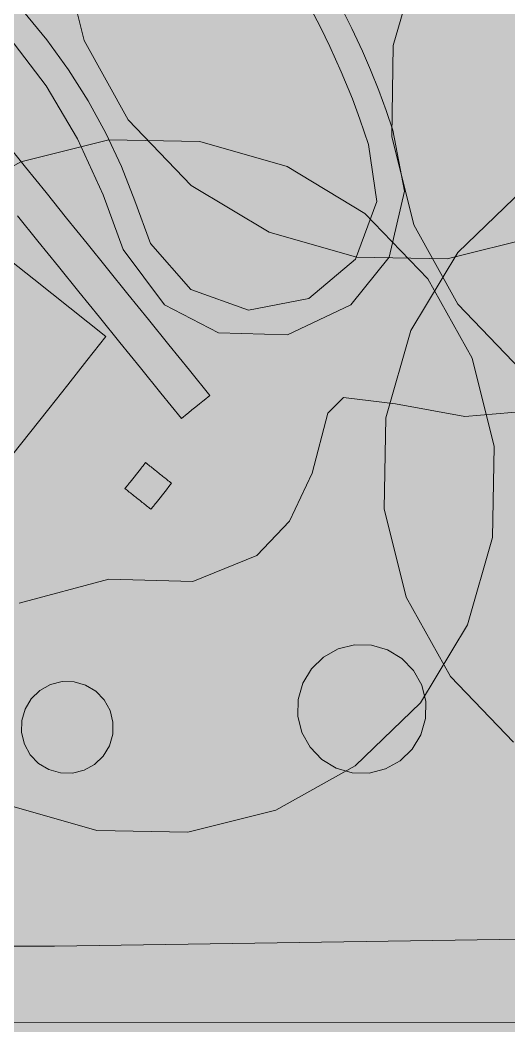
# Model space of a CAD drawing. Header units: millimetres. Extents: x -146962 to 322503, y -183624 to 284367.
# Drawn here: x 90338 to 92993, y 29381 to 34838 of the extents above; entities that cross this region are included whole.
import ezdxf

# ---------------------------------------------------------------- set-up
doc = ezdxf.new("R2010")
doc.units = ezdxf.units.MM
doc.layers.add('06_部屋の色', color=8, linetype='Continuous', lineweight=0)
doc.layers.add('30_敷地・外構', color=8, linetype='Continuous', lineweight=9)

msp = doc.modelspace()

# ---------------------------------------------------------------- hatches: boundary and pattern name
at = {"layer": '06_部屋の色', "true_color": 0xdde9cf}
msp.add_hatch(color=8, dxfattribs=at).paths.add_polyline_path([(83510.2, 29400.8), (83510.3, 31670.6), (83754.2, 32064.6), (83999.1, 32458.1), (84244.9, 32850.9), (84491.7, 33243.1), (84739.4, 33634.8), (84988.1, 34025.8), (85237.8, 34416.3), (85488.3, 34806.1), (85739.9, 35195.3), (85992.4, 35583.9), (86245.8, 35971.8), (86500.2, 36359.2), (86755.5, 36745.9), (87011.8, 37132), (87269, 37517.5), (87527.2, 37902.4), (87786.3, 38286.6), (88046.3, 38670.2), (88307.2, 39053.2), (88569.1, 39435.5), (88832, 39817.2), (89095.7, 40198.2), (89360.4, 40578.6), (89626, 40958.3), (89892.5, 41337.4), (90160, 41715.9), (90428.4, 42093.7), (90697.7, 42470.8), (90967.9, 42847.3), (91239, 43223.1), (91511.1, 43598.3), (91784.1, 43972.8), (92058, 44346.6), (92332.7, 44719.7), (92608.4, 45092.2), (92885.1, 45464), (93162.6, 45835.2), (93441, 46205.6), (93720.3, 46575.4), (94000.5, 46944.5), (94281.7, 47312.9), (94563.7, 47680.6), (94846.6, 48047.7), (95130.4, 48414), (95415.1, 48779.7), (95700.7, 49144.6), (95987.2, 49508.9), (96274.5, 49872.4), (96562.8, 50235.3), (96851.9, 50597.4), (97142, 50958.9), (97432.9, 51319.6), (97724.6, 51679.7), (98017.3, 52039), (98310.8, 52397.6), (98605.2, 52755.5), (98900.5, 53112.6), (99196.7, 53469.1), (99493.7, 53824.8), (99791.6, 54179.8), (100090.3, 54534), (100389.9, 54887.6), (100690.4, 55240.4), (100991.8, 55592.4), (101293.9, 55943.8), (101597, 56294.4), (101900.9, 56644.2), (102205.6, 56993.3), (102511.3, 57341.7), (102817.7, 57689.3), (103125, 58036.2), (103433.2, 58382.3), (103742.1, 58727.7), (104052, 59072.3), (104362.6, 59416.2), (104674.1, 59759.3), (104986.5, 60101.6), (105299.7, 60443.2), (105613.7, 60784), (105928.5, 61124.1), (106244.2, 61463.4), (106560.7, 61801.9), (106878, 62139.6), (107196.1, 62476.6), (107515.1, 62812.7), (107834.9, 63148.1), (108155.5, 63482.8), (108476.9, 63816.6), (108799.1, 64149.7), (109122.2, 64481.9), (109446, 64813.4), (109770.7, 65144.1), (110096.1, 65474), (110422.4, 65803.1), (110749.4, 66131.4), (111077.3, 66458.9), (111406, 66785.6), (111735.4, 67111.5), (112065.7, 67436.6), (112396.7, 67760.9), (112728.6, 68084.4), (113061.2, 68407.1), (113394.6, 68728.9), (113728.8, 69050), (114063.8, 69370.2), (114399.5, 69689.6), (114736, 70008.2), (115073.4, 70326), (115411.4, 70642.9), (115750.3, 70959.1), (116089.9, 71274.4), (116430.3, 71588.8), (116771.5, 71902.5), (117113.4, 72215.3), (117456.1, 72527.2), (117799.5, 72838.4), (118596.9, 72838.3), (118594.5, 29398.9)])
at = {"layer": '06_部屋の色', "true_color": 0xd0e1c2}
msp.add_hatch(color=8, dxfattribs=at).paths.add_polyline_path([(96795.3, 44800.1), (96995.1, 40900.1), (97594.9, 36900.1), (98994.7, 33400), (100394.5, 30199.9), (100394.5, 29399.9), (83510.2, 29400.8), (83510.3, 31670.6), (83714.7, 32000.8), (84134.5, 32674.5), (84134.5, 32674.5), (84558.1, 33348.1), (84558.1, 33348.1), (84985.6, 34021.8), (84985.6, 34021.8), (85417.2, 34695.5), (85852.8, 35369.1), (85852.8, 35369.1), (86292.4, 36042.8), (86292.4, 36042.8), (86736.1, 36716.4), (86736.1, 36716.4), (87184, 37390.1), (87184, 37390.1), (87636, 38063.8), (88092.1, 38737.4), (88552.4, 39411.1), (89017.2, 40084.7), (89486.2, 40758.4), (89486.2, 40758.4), (89959.4, 41432.1), (89959.4, 41432.1), (90437, 42105.7), (90919.2, 42779.4), (90919.2, 42779.4), (91405.8, 43453), (91896.8, 44126.7), (91896.8, 44126.7), (92392.4, 44800.3), (92392.4, 44800.3), (94845.5, 47200.2)])
at = {"layer": '30_敷地・外構', "true_color": 0xcfe0b8}
for points in [[(91752.1, 37178.8), (92230.9, 37298.2), (92724.2, 37289.6), (93198.4, 37153.6), (93621.4, 36899.5), (93964.1, 36544.6), (94203.3, 36113), (94322.7, 35634.3), (94314.1, 35141), (94178.1, 34666.7), (93923.9, 34243.8), (93569, 33901.1), (93137.5, 33661.9), (92658.8, 33542.5), (92165.5, 33551.1), (91691.2, 33687.1), (91268.3, 33941.2), (90925.5, 34296.1), (90686.3, 34727.7), (90567, 35206.4), (90575.6, 35699.7), (90711.6, 36174), (90965.7, 36596.9), (91320.6, 36939.6)], [(93542.1, 36178.7), (94020.8, 36298.1), (94514.1, 36289.5), (94988.4, 36153.5), (95411.3, 35899.4), (95754, 35544.5), (95993.2, 35112.9), (96112.6, 34634.2), (96104, 34140.9), (95968, 33666.6), (95713.9, 33243.7), (95359, 32901), (94927.4, 32661.8), (94448.7, 32542.4), (93955.4, 32551), (93481.1, 32687), (93058.2, 32941.1), (92715.5, 33296), (92476.3, 33727.6), (92356.9, 34206.3), (92365.5, 34699.6), (92501.5, 35173.9), (92755.6, 35596.8), (93110.5, 35939.5)], [(93502, 34158.7), (93980.7, 34278.1), (94474, 34269.5), (94948.3, 34133.5), (95371.2, 33879.4), (95713.9, 33524.5), (95953.1, 33092.9), (96072.5, 32614.2), (96063.9, 32120.9), (95927.9, 31646.6), (95673.8, 31223.7), (95318.9, 30881), (94887.3, 30641.8), (94408.6, 30522.4), (93915.3, 30531), (93441, 30667), (93018.1, 30921.1), (92675.4, 31276), (92436.2, 31707.6), (92316.8, 32186.3), (92325.4, 32679.6), (92461.4, 33153.9), (92715.5, 33576.8), (93070.4, 33919.5)], [(90342, 34068.9), (90820.7, 34188.3), (91314, 34179.7), (91788.3, 34043.7), (92211.2, 33789.6), (92553.9, 33434.6), (92793.1, 33003.1), (92912.5, 32524.4), (92903.9, 32031.1), (92767.9, 31556.8), (92513.8, 31133.9), (92158.9, 30791.1), (91727.3, 30551.9), (91248.6, 30432.6), (90755.3, 30441.2), (90281, 30577.2), (89858.1, 30831.3), (89515.3, 31186.2), (89276.1, 31617.7), (89156.8, 32096.5), (89165.4, 32589.8), (89301.4, 33064.1), (89555.5, 33487), (89910.4, 33829.7)], [(90922.2, 32313.6), (90926.9, 32319.5), (90931.5, 32325.4), (90936.2, 32331.2), (90992.2, 32401.7), (90996.9, 32407.5), (91001.6, 32413.4), (91006.2, 32419.3), (91020.2, 32436.9), (91026.1, 32432.2), (91032, 32427.5), (91037.8, 32422.9), (91043.7, 32418.2), (91049.6, 32413.5), (91055.4, 32408.9), (91061.3, 32404.2), (91067.2, 32399.5), (91073.1, 32394.9), (91078.9, 32390.2), (91084.8, 32385.5), (91090.7, 32380.9), (91096.5, 32376.2), (91102.4, 32371.5), (91108.3, 32366.8), (91114.1, 32362.2), (91120, 32357.5), (91125.9, 32352.8), (91131.8, 32348.2), (91137.6, 32343.5), (91143.5, 32338.8), (91149.4, 32334.2), (91155.2, 32329.5), (91161.1, 32324.8), (91147.1, 32307.2), (91142.4, 32301.4), (91137.8, 32295.5), (91133.1, 32289.6), (91077.1, 32219.2), (91072.4, 32213.3), (91067.7, 32207.4), (91063.1, 32201.6), (91049, 32184), (91043.2, 32188.6), (91037.3, 32193.3), (91031.4, 32198), (91025.6, 32202.6), (91019.7, 32207.3), (91013.8, 32212), (91008, 32216.6), (91002.1, 32221.3), (90996.2, 32226), (90990.4, 32230.6), (90984.5, 32235.3), (90978.6, 32240), (90972.7, 32244.7), (90966.9, 32249.3), (90961, 32254), (90955.1, 32258.7), (90949.3, 32263.3), (90943.4, 32268), (90937.5, 32272.7), (90931.7, 32277.3), (90925.8, 32282), (90919.9, 32286.7), (90914, 32291.3), (90908.2, 32296)]]:
    msp.add_hatch(color=8, dxfattribs=at).paths.add_polyline_path(points)
at = {"layer": '30_敷地・外構', "true_color": 0xcfe3ef}
msp.add_hatch(color=8, dxfattribs=at).paths.add_polyline_path([(86356.1, 35390.7), (86661.5, 35317.3), (86722.7, 35140.7), (86177.3, 34630.7), (85806, 34152.8), (85563, 33677.4), (85428.4, 33153.2), (85428, 32611.6), (85517.5, 32083.6), (85694.6, 31580.7), (85900, 31276.1), (86217.9, 30938.2), (86602, 30610.7), (86927.9, 30440.6), (87540.8, 30292.3), (88182, 30228.1), (88713.3, 30306), (89057.9, 30437.2), (89447, 30676.8), (89887.1, 31044.7), (90333.4, 31675), (90819.6, 31805.4), (91276.7, 31792.1), (91623.8, 31933.7), (91802.1, 32119.1), (91924.6, 32380.4), (92009.7, 32705.4), (92094.7, 32790.4), (92376.7, 32756.2), (92754.7, 32687), (93094.7, 32715.3), (93224.7, 32667.8), (93300.9, 32464), (93364.6, 32060.3), (93548.8, 31812.4), (93787.1, 31631.1), (94069.6, 31519), (94381.3, 31511.9), (94525, 31445.2), (94587.1, 31037.7), (94594.1, 30039), (94514.5, 29873.6), (90525.8, 29812.9), (83928.7, 29812.5), (83794.1, 29911.7), (83754.6, 31000.8), (84206.7, 32754.5), (85744, 35113.2)])
at = {"layer": '30_敷地・外構', "true_color": 0x8a6a4a}
for points in [[(82227.3, 29483.6), (82227.3, 29491.1), (82227.3, 29498.6), (82227.3, 29506.1), (82227.3, 29513.6), (82227.3, 29521.1), (82227.3, 29528.6), (82227.3, 29536.1), (82227.3, 29543.6), (85245.4, 29543.4), (88263.5, 29543.2), (91281.6, 29543), (94299.7, 29542.8), (97317.8, 29542.6), (100335.9, 29542.5), (103354, 29542.3), (106372.1, 29542.1), (109390.2, 29541.9), (112408.3, 29541.7), (115426.4, 29541.5), (118444.5, 29541.3), (118444.5, 29533.8), (118444.5, 29526.3), (118444.5, 29518.8), (118444.5, 29511.3), (118444.5, 29503.8), (118444.5, 29496.3), (118444.5, 29488.8), (118444.5, 29481.3), (118444.5, 29473.8), (118444.5, 29466.3), (118444.5, 29451.3), (115426.4, 29451.5), (109390.2, 29451.9), (106372.1, 29452.1), (103354, 29452.3), (100335.9, 29452.5), (97317.8, 29452.6), (94299.7, 29452.8), (91281.6, 29453), (88263.5, 29453.2), (85245.4, 29453.4), (82227.3, 29453.6), (82227.3, 29461.1), (82227.3, 29468.6), (82227.3, 29476.1)], [(89454.7, 29498.1), (89454.7, 29505.6), (89454.7, 29520.6), (89454.7, 29528.1), (89454.7, 29543.1), (89741.7, 29543.1), (89885.2, 29543.1), (90028.7, 29543.1), (90172.2, 29543.1), (90315.7, 29543.1), (90459.1, 29543.1), (90602.6, 29543.1), (90746.1, 29543), (90889.6, 29543), (91033.1, 29543), (91176.6, 29543), (91176.6, 29535.5), (91176.6, 29528), (91176.6, 29520.5), (91176.6, 29513), (91176.6, 29505.5), (91176.6, 29498), (91176.6, 29490.5), (91176.6, 29483), (91176.6, 29475.5), (91176.6, 29460.5), (91176.6, 29453), (91033.1, 29453), (90889.6, 29453), (90746.1, 29453), (90602.6, 29453.1), (90459.1, 29453.1), (90315.6, 29453.1), (90172.2, 29453.1), (90028.7, 29453.1), (89885.2, 29453.1), (89741.7, 29453.1), (89598.2, 29453.1), (89454.7, 29453.1), (89454.7, 29460.6), (89454.7, 29468.1), (89454.7, 29483.1), (89454.7, 29490.6)], [(90433.3, 29535.6), (90435.8, 29535.6), (90438.3, 29535.6), (90440.8, 29535.6), (90443.3, 29535.6), (90445.8, 29535.6), (90448.3, 29535.6), (90450.8, 29535.6), (90453.3, 29535.6), (90455.8, 29535.6), (90455.8, 29529.3), (90455.8, 29523.1), (90455.8, 29510.6), (90455.8, 29504.3), (90455.8, 29498.1), (90455.8, 29485.6), (90455.8, 29479.3), (90455.8, 29473.1), (90455.8, 29466.8), (90455.8, 29460.6), (90453.3, 29460.6), (90450.8, 29460.6), (90445.8, 29460.6), (90443.3, 29460.6), (90440.8, 29460.6), (90438.3, 29460.6), (90435.8, 29460.6), (90433.3, 29460.6), (90430.8, 29460.6), (90428.3, 29460.6), (90425.8, 29460.6), (90425.8, 29466.8), (90425.8, 29473.1), (90425.8, 29479.3), (90425.8, 29491.8), (90425.8, 29504.3), (90425.8, 29510.6), (90425.8, 29516.8), (90425.8, 29523.1), (90425.8, 29529.3), (90425.8, 29535.6), (90428.3, 29535.6), (90430.8, 29535.6)], [(90558.4, 29535.6), (90560.9, 29535.6), (90563.4, 29535.6), (90565.9, 29535.6), (90570.9, 29535.6), (90573.4, 29535.6), (90575.9, 29535.6), (90578.4, 29535.6), (90580.9, 29535.6), (90580.9, 29523.1), (90580.9, 29516.8), (90580.9, 29510.6), (90580.9, 29504.3), (90580.9, 29491.8), (90580.9, 29485.6), (90580.9, 29479.3), (90580.9, 29473.1), (90580.9, 29466.8), (90580.9, 29460.6), (90578.4, 29460.6), (90575.9, 29460.6), (90573.4, 29460.6), (90570.9, 29460.6), (90568.4, 29460.6), (90563.4, 29460.6), (90560.9, 29460.6), (90558.4, 29460.6), (90555.9, 29460.6), (90553.4, 29460.6), (90550.9, 29460.6), (90550.9, 29466.8), (90550.9, 29485.6), (90550.9, 29491.8), (90550.9, 29504.3), (90550.9, 29510.6), (90550.9, 29523.1), (90550.9, 29529.3), (90550.9, 29535.6), (90553.4, 29535.6), (90555.9, 29535.6)], [(90683.6, 29535.6), (90686.1, 29535.6), (90688.6, 29535.6), (90693.6, 29535.6), (90696.1, 29535.6), (90698.6, 29535.6), (90706.1, 29535.6), (90706, 29516.8), (90706, 29510.6), (90706, 29504.3), (90706, 29498.1), (90706, 29491.8), (90706, 29485.6), (90706, 29479.3), (90706, 29460.6), (90703.5, 29460.6), (90701, 29460.6), (90698.5, 29460.6), (90696, 29460.6), (90693.5, 29460.6), (90691, 29460.6), (90688.5, 29460.6), (90686, 29460.6), (90678.5, 29460.6), (90676, 29460.6), (90676, 29466.8), (90676, 29479.3), (90676, 29485.6), (90676, 29491.8), (90676, 29504.3), (90676, 29510.6), (90676, 29516.8), (90676, 29523.1), (90676, 29529.3), (90676, 29535.6)], [(90803.7, 29535.5), (90806.2, 29535.5), (90808.7, 29535.5), (90811.2, 29535.5), (90813.7, 29535.5), (90816.2, 29535.5), (90818.7, 29535.5), (90821.2, 29535.5), (90823.7, 29535.5), (90826.2, 29535.5), (90828.7, 29535.5), (90831.2, 29535.5), (90831.2, 29466.8), (90831.2, 29460.5), (90828.7, 29460.5), (90826.2, 29460.5), (90821.2, 29460.5), (90818.7, 29460.5), (90816.2, 29460.5), (90811.2, 29460.5), (90808.7, 29460.5), (90806.2, 29460.5), (90803.7, 29460.5), (90801.2, 29460.5), (90801.2, 29466.8), (90801.2, 29473), (90801.2, 29479.3), (90801.2, 29485.5), (90801.2, 29504.3), (90801.2, 29510.5), (90801.2, 29523), (90801.2, 29535.5)], [(90933.8, 29535.5), (90936.3, 29535.5), (90938.8, 29535.5), (90941.3, 29535.5), (90943.8, 29535.5), (90946.3, 29535.5), (90948.8, 29535.5), (90951.3, 29535.5), (90956.3, 29535.5), (90956.3, 29523), (90956.3, 29516.8), (90956.3, 29510.5), (90956.3, 29504.3), (90956.3, 29479.3), (90956.3, 29473), (90956.3, 29460.5), (90953.8, 29460.5), (90951.3, 29460.5), (90948.8, 29460.5), (90946.3, 29460.5), (90943.8, 29460.5), (90941.3, 29460.5), (90936.3, 29460.5), (90933.8, 29460.5), (90931.3, 29460.5), (90928.8, 29460.5), (90926.3, 29460.5), (90926.3, 29466.8), (90926.3, 29473), (90926.3, 29491.8), (90926.3, 29498), (90926.3, 29504.3), (90926.3, 29510.5), (90926.3, 29523), (90926.3, 29529.3), (90926.3, 29535.5), (90931.3, 29535.5)], [(91056.5, 29535.5), (91059, 29535.5), (91061.5, 29535.5), (91064, 29535.5), (91066.5, 29535.5), (91069, 29535.5), (91071.5, 29535.5), (91074, 29535.5), (91076.5, 29535.5), (91081.4, 29535.5), (91081.4, 29523), (91081.4, 29516.8), (91081.4, 29510.5), (91081.4, 29504.3), (91081.4, 29498), (91081.4, 29491.8), (91081.4, 29485.5), (91081.4, 29479.3), (91081.4, 29473), (91081.4, 29460.5), (91078.9, 29460.5), (91076.4, 29460.5), (91071.4, 29460.5), (91068.9, 29460.5), (91066.4, 29460.5), (91063.9, 29460.5), (91061.4, 29460.5), (91053.9, 29460.5), (91051.4, 29460.5), (91051.4, 29473), (91051.4, 29479.3), (91051.4, 29485.5), (91051.4, 29491.8), (91051.4, 29504.3), (91051.4, 29510.5), (91051.4, 29516.8), (91051.4, 29523), (91051.4, 29529.3), (91051.4, 29535.5), (91054, 29535.5)], [(91176.6, 29535.5), (91176.6, 29543), (91184.1, 29543), (91191.6, 29543), (91206.6, 29543), (91214.1, 29543), (91229.1, 29543), (91236.6, 29543), (91244.1, 29543), (91251.6, 29543), (91259.1, 29543), (91266.6, 29543), (91266.6, 29535.5), (91266.6, 29520.5), (91266.6, 29505.5), (91266.6, 29498), (91266.6, 29490.5), (91266.6, 29475.5), (91266.6, 29468), (91266.6, 29460.5), (91266.6, 29453), (91259.1, 29453), (91251.6, 29453), (91244.1, 29453), (91236.6, 29453), (91229.1, 29453), (91221.6, 29453), (91214.1, 29453), (91206.6, 29453), (91199.1, 29453), (91184.1, 29453), (91176.6, 29453), (91176.6, 29460.5), (91176.6, 29468), (91176.6, 29475.5), (91176.6, 29483), (91176.6, 29498), (91176.6, 29505.5), (91176.6, 29513), (91176.6, 29528)], [(91186.6, 29527.2), (91186.6, 29533), (91204.1, 29533), (91209.9, 29533), (91215.8, 29533), (91221.6, 29533), (91227.4, 29533), (91239.1, 29533), (91244.9, 29533), (91256.6, 29533), (91256.6, 29527.2), (91256.6, 29515.5), (91256.6, 29509.7), (91256.6, 29503.8), (91256.6, 29492.2), (91256.6, 29480.5), (91256.6, 29474.7), (91256.6, 29468.8), (91256.6, 29463), (91250.7, 29463), (91244.9, 29463), (91239.1, 29463), (91233.2, 29463), (91227.4, 29463), (91221.6, 29463), (91215.7, 29463), (91209.9, 29463), (91204.1, 29463), (91198.2, 29463), (91192.4, 29463), (91186.6, 29463), (91186.6, 29468.9), (91186.6, 29480.5), (91186.6, 29486.4), (91186.6, 29492.2), (91186.6, 29503.9), (91186.6, 29509.7), (91186.6, 29515.5)], [(91266.6, 29483), (91266.6, 29490.5), (91266.6, 29513), (91266.6, 29528), (91266.6, 29535.5), (91266.6, 29543), (91410.1, 29543), (91553.6, 29543), (91697, 29543), (91840.5, 29543), (91984, 29543), (92127.5, 29543), (92271, 29543), (92414.5, 29542.9), (92558, 29542.9), (92701.5, 29542.9), (92845, 29542.9), (92988.4, 29542.9), (92988.4, 29535.4), (92988.4, 29527.9), (92988.4, 29520.4), (92988.4, 29512.9), (92988.4, 29505.4), (92988.4, 29497.9), (92988.4, 29490.4), (92988.4, 29482.9), (92988.4, 29475.4), (92988.4, 29467.9), (92988.4, 29452.9), (92845, 29452.9), (92701.5, 29452.9), (92558, 29452.9), (92414.5, 29452.9), (92271, 29453), (92127.5, 29453), (91984, 29453), (91840.5, 29453), (91697, 29453), (91553.6, 29453), (91410.1, 29453), (91266.6, 29453), (91266.6, 29460.5), (91266.6, 29475.5)], [(91366.7, 29535.5), (91369.2, 29535.5), (91371.7, 29535.5), (91374.2, 29535.5), (91379.2, 29535.5), (91381.7, 29535.5), (91384.2, 29535.5), (91386.7, 29535.5), (91391.7, 29535.5), (91391.7, 29529.3), (91391.7, 29523), (91391.7, 29516.8), (91391.7, 29510.5), (91391.7, 29498), (91391.7, 29485.5), (91391.7, 29479.3), (91391.7, 29473), (91391.7, 29460.5), (91389.2, 29460.5), (91386.7, 29460.5), (91381.7, 29460.5), (91379.2, 29460.5), (91376.7, 29460.5), (91374.2, 29460.5), (91371.7, 29460.5), (91369.2, 29460.5), (91366.7, 29460.5), (91364.2, 29460.5), (91361.7, 29460.5), (91361.7, 29473), (91361.7, 29479.3), (91361.7, 29485.5), (91361.7, 29491.8), (91361.7, 29498), (91361.7, 29516.8), (91361.7, 29523), (91361.7, 29535.5)], [(91494.3, 29535.5), (91496.8, 29535.5), (91499.3, 29535.5), (91501.8, 29535.5), (91504.3, 29535.5), (91509.3, 29535.5), (91511.8, 29535.5), (91516.8, 29535.5), (91516.8, 29516.8), (91516.8, 29510.5), (91516.8, 29504.3), (91516.8, 29498), (91516.8, 29491.8), (91516.8, 29485.5), (91516.8, 29479.3), (91516.8, 29460.5), (91514.3, 29460.5), (91511.8, 29460.5), (91509.3, 29460.5), (91506.8, 29460.5), (91504.3, 29460.5), (91501.8, 29460.5), (91499.3, 29460.5), (91496.8, 29460.5), (91494.3, 29460.5), (91486.8, 29460.5), (91486.8, 29473), (91486.8, 29479.3), (91486.8, 29485.5), (91486.8, 29491.8), (91486.8, 29504.3), (91486.8, 29510.5), (91486.8, 29516.8), (91486.8, 29523), (91486.8, 29529.3), (91486.8, 29535.5), (91491.8, 29535.5)], [(91622, 29535.5), (91624.5, 29535.5), (91627, 29535.5), (91629.5, 29535.5), (91632, 29535.5), (91634.5, 29535.5), (91637, 29535.5), (91639.5, 29535.5), (91642, 29535.5), (91642, 29529.2), (91642, 29523), (91642, 29516.7), (91642, 29510.5), (91642, 29504.2), (91642, 29498), (91642, 29485.5), (91642, 29479.2), (91642, 29473), (91642, 29466.7), (91642, 29460.5), (91639.5, 29460.5), (91637, 29460.5), (91634.5, 29460.5), (91632, 29460.5), (91629.5, 29460.5), (91627, 29460.5), (91624.5, 29460.5), (91622, 29460.5), (91614.5, 29460.5), (91612, 29460.5), (91612, 29466.7), (91612, 29473), (91612, 29479.2), (91612, 29485.5), (91612, 29491.7), (91612, 29498), (91612, 29510.5), (91612, 29516.7), (91612, 29523), (91612, 29529.2), (91612, 29535.5), (91614.5, 29535.5), (91617, 29535.5)], [(91744.6, 29535.5), (91747.1, 29535.5), (91749.6, 29535.5), (91754.6, 29535.5), (91757.1, 29535.5), (91759.6, 29535.5), (91762.1, 29535.5), (91764.6, 29535.5), (91767.1, 29535.5), (91767.1, 29523), (91767.1, 29516.7), (91767.1, 29510.5), (91767.1, 29485.5), (91767.1, 29479.2), (91767.1, 29473), (91767.1, 29460.5), (91764.6, 29460.5), (91762.1, 29460.5), (91759.6, 29460.5), (91754.6, 29460.5), (91749.6, 29460.5), (91747.1, 29460.5), (91744.6, 29460.5), (91742.1, 29460.5), (91739.6, 29460.5), (91737.1, 29460.5), (91737.1, 29466.7), (91737.1, 29473), (91737.1, 29479.2), (91737.1, 29485.5), (91737.1, 29491.7), (91737.1, 29498), (91737.1, 29504.2), (91737.1, 29510.5), (91737.1, 29523), (91737.1, 29535.5), (91739.6, 29535.5), (91742.1, 29535.5)], [(91869.7, 29535.5), (91872.2, 29535.5), (91874.7, 29535.5), (91877.2, 29535.5), (91879.7, 29535.5), (91882.2, 29535.5), (91884.7, 29535.5), (91887.2, 29535.5), (91889.7, 29535.5), (91892.2, 29535.5), (91892.2, 29523), (91892.2, 29516.7), (91892.2, 29510.5), (91892.2, 29504.2), (91892.2, 29498), (91892.2, 29460.5), (91887.2, 29460.5), (91884.7, 29460.5), (91882.2, 29460.5), (91879.7, 29460.5), (91877.2, 29460.5), (91874.7, 29460.5), (91872.2, 29460.5), (91869.7, 29460.5), (91862.2, 29460.5), (91862.2, 29479.2), (91862.2, 29485.5), (91862.2, 29498), (91862.2, 29504.2), (91862.2, 29510.5), (91862.2, 29516.7), (91862.2, 29535.5), (91864.7, 29535.5), (91867.2, 29535.5)], [(91994.9, 29535.5), (91997.4, 29535.5), (92004.9, 29535.5), (92007.4, 29535.5), (92009.9, 29535.5), (92012.4, 29535.5), (92014.9, 29535.5), (92017.4, 29535.5), (92017.4, 29529.2), (92017.4, 29516.7), (92017.4, 29510.5), (92017.4, 29504.2), (92017.4, 29498), (92017.4, 29491.7), (92017.4, 29479.2), (92017.4, 29466.7), (92017.4, 29460.5), (92014.9, 29460.5), (92012.4, 29460.5), (92009.9, 29460.5), (92007.4, 29460.5), (92004.9, 29460.5), (92002.4, 29460.5), (91999.9, 29460.5), (91997.4, 29460.5), (91994.9, 29460.5), (91992.4, 29460.5), (91989.9, 29460.5), (91987.4, 29460.5), (91987.4, 29466.7), (91987.4, 29473), (91987.4, 29479.2), (91987.4, 29485.5), (91987.4, 29491.7), (91987.4, 29504.2), (91987.4, 29510.5), (91987.4, 29516.7), (91987.4, 29523), (91987.4, 29529.2), (91987.4, 29535.5), (91989.9, 29535.5)], [(92120, 29535.5), (92122.5, 29535.5), (92125, 29535.5), (92130, 29535.5), (92132.5, 29535.5), (92135, 29535.5), (92137.5, 29535.5), (92142.5, 29535.5), (92142.5, 29516.7), (92142.5, 29510.5), (92142.5, 29504.2), (92142.5, 29498), (92142.5, 29491.7), (92142.5, 29485.5), (92142.5, 29460.5), (92137.5, 29460.5), (92135, 29460.5), (92132.5, 29460.5), (92130, 29460.5), (92127.5, 29460.5), (92125, 29460.5), (92122.5, 29460.5), (92120, 29460.5), (92117.5, 29460.5), (92115, 29460.5), (92112.5, 29460.5), (92112.5, 29466.7), (92112.5, 29473), (92112.5, 29479.2), (92112.5, 29485.5), (92112.5, 29491.7), (92112.5, 29498), (92112.5, 29504.2), (92112.5, 29510.5), (92112.5, 29516.7), (92112.5, 29523), (92112.5, 29529.2), (92112.5, 29535.5), (92117.5, 29535.5)], [(92245.1, 29535.5), (92247.6, 29535.5), (92250.1, 29535.5), (92255.1, 29535.5), (92257.6, 29535.5), (92260.1, 29535.5), (92265.1, 29535.5), (92267.6, 29535.5), (92267.6, 29529.2), (92267.6, 29523), (92267.6, 29516.7), (92267.6, 29504.2), (92267.6, 29498), (92267.6, 29491.7), (92267.6, 29485.5), (92267.6, 29479.2), (92267.6, 29473), (92267.6, 29466.7), (92267.6, 29460.5), (92262.6, 29460.5), (92260.1, 29460.5), (92257.6, 29460.5), (92255.1, 29460.5), (92252.6, 29460.5), (92250.1, 29460.5), (92247.6, 29460.5), (92245.1, 29460.5), (92242.6, 29460.5), (92237.6, 29460.5), (92237.6, 29473), (92237.6, 29479.2), (92237.6, 29485.5), (92237.6, 29491.7), (92237.6, 29498), (92237.6, 29504.2), (92237.6, 29510.5), (92237.6, 29523), (92237.6, 29529.2), (92237.6, 29535.5), (92240.1, 29535.5)], [(92367.8, 29535.4), (92370.3, 29535.4), (92372.8, 29535.4), (92375.3, 29535.4), (92377.8, 29535.4), (92380.3, 29535.4), (92382.8, 29535.4), (92385.3, 29535.4), (92387.8, 29535.4), (92392.8, 29535.4), (92392.8, 29529.2), (92392.8, 29522.9), (92392.8, 29516.7), (92392.8, 29510.4), (92392.8, 29504.2), (92392.8, 29497.9), (92392.8, 29485.4), (92392.8, 29479.2), (92392.8, 29472.9), (92392.8, 29460.4), (92390.3, 29460.4), (92387.8, 29460.4), (92385.3, 29460.4), (92382.8, 29460.4), (92380.3, 29460.4), (92377.8, 29460.4), (92375.3, 29460.4), (92372.8, 29460.4), (92370.3, 29460.4), (92367.8, 29460.4), (92365.3, 29460.4), (92362.8, 29460.4), (92362.8, 29466.7), (92362.8, 29472.9), (92362.8, 29479.2), (92362.8, 29485.4), (92362.8, 29491.7), (92362.8, 29504.2), (92362.8, 29510.4), (92362.8, 29516.7), (92362.8, 29522.9), (92362.8, 29529.2), (92362.8, 29535.4), (92365.3, 29535.4)], [(92495.4, 29535.4), (92497.9, 29535.4), (92500.4, 29535.4), (92502.9, 29535.4), (92505.4, 29535.4), (92507.9, 29535.4), (92517.9, 29535.4), (92517.9, 29529.2), (92517.9, 29522.9), (92517.9, 29516.7), (92517.9, 29510.4), (92517.9, 29504.2), (92517.9, 29497.9), (92517.9, 29491.7), (92517.9, 29485.4), (92517.9, 29479.2), (92517.9, 29472.9), (92517.9, 29466.7), (92517.9, 29460.4), (92515.4, 29460.4), (92512.9, 29460.4), (92510.4, 29460.4), (92507.9, 29460.4), (92505.4, 29460.4), (92502.9, 29460.4), (92500.4, 29460.4), (92497.9, 29460.4), (92492.9, 29460.4), (92490.4, 29460.4), (92487.9, 29460.4), (92487.9, 29466.7), (92487.9, 29472.9), (92487.9, 29479.2), (92487.9, 29485.4), (92487.9, 29497.9), (92487.9, 29504.2), (92487.9, 29510.4), (92487.9, 29516.7), (92487.9, 29529.2), (92487.9, 29535.4), (92490.4, 29535.4), (92492.9, 29535.4)], [(92620.5, 29535.4), (92623, 29535.4), (92625.5, 29535.4), (92628, 29535.4), (92630.5, 29535.4), (92633, 29535.4), (92635.5, 29535.4), (92638, 29535.4), (92640.5, 29535.4), (92643, 29535.4), (92643, 29529.2), (92643, 29522.9), (92643, 29516.7), (92643, 29510.4), (92643, 29504.2), (92643, 29497.9), (92643, 29491.7), (92643, 29485.4), (92643, 29479.2), (92643, 29472.9), (92643, 29466.7), (92643, 29460.4), (92640.5, 29460.4), (92638, 29460.4), (92635.5, 29460.4), (92633, 29460.4), (92630.5, 29460.4), (92628, 29460.4), (92625.5, 29460.4), (92623, 29460.4), (92613, 29460.4), (92613, 29472.9), (92613, 29479.2), (92613, 29485.4), (92613, 29491.7), (92613, 29497.9), (92613, 29504.2), (92613, 29510.4), (92613, 29516.7), (92613, 29535.4), (92615.5, 29535.4), (92618, 29535.4)], [(92745.7, 29535.4), (92748.2, 29535.4), (92750.7, 29535.4), (92753.2, 29535.4), (92755.7, 29535.4), (92760.7, 29535.4), (92763.2, 29535.4), (92765.7, 29535.4), (92768.2, 29535.4), (92768.2, 29529.2), (92768.2, 29522.9), (92768.2, 29516.7), (92768.2, 29510.4), (92768.2, 29504.2), (92768.2, 29497.9), (92768.2, 29491.7), (92768.2, 29485.4), (92768.2, 29479.2), (92768.2, 29472.9), (92768.2, 29466.7), (92768.2, 29460.4), (92765.7, 29460.4), (92763.2, 29460.4), (92758.2, 29460.4), (92755.7, 29460.4), (92753.2, 29460.4), (92750.7, 29460.4), (92748.2, 29460.4), (92745.7, 29460.4), (92743.2, 29460.4), (92740.7, 29460.4), (92738.2, 29460.4), (92738.2, 29466.7), (92738.2, 29472.9), (92738.2, 29479.2), (92738.2, 29485.4), (92738.2, 29491.7), (92738.2, 29497.9), (92738.2, 29504.2), (92738.2, 29510.4), (92738.2, 29516.7), (92738.2, 29529.2), (92738.2, 29535.4), (92740.7, 29535.4), (92743.2, 29535.4)], [(92868.3, 29535.4), (92870.8, 29535.4), (92873.3, 29535.4), (92878.3, 29535.4), (92880.8, 29535.4), (92883.3, 29535.4), (92888.3, 29535.4), (92890.8, 29535.4), (92893.3, 29535.4), (92893.3, 29529.2), (92893.3, 29522.9), (92893.3, 29516.7), (92893.3, 29510.4), (92893.3, 29504.2), (92893.3, 29497.9), (92893.3, 29485.4), (92893.3, 29479.2), (92893.3, 29472.9), (92893.3, 29460.4), (92890.8, 29460.4), (92888.3, 29460.4), (92885.8, 29460.4), (92883.3, 29460.4), (92880.8, 29460.4), (92878.3, 29460.4), (92875.8, 29460.4), (92873.3, 29460.4), (92870.8, 29460.4), (92868.3, 29460.4), (92865.8, 29460.4), (92863.3, 29460.4), (92863.3, 29466.7), (92863.3, 29472.9), (92863.3, 29485.4), (92863.3, 29497.9), (92863.3, 29504.2), (92863.3, 29516.7), (92863.3, 29522.9), (92863.3, 29529.2), (92863.3, 29535.4), (92865.8, 29535.4)], [(92988.4, 29527.9), (92988.4, 29535.4), (92988.4, 29542.9), (92995.9, 29542.9), (93003.4, 29542.9), (93010.9, 29542.9), (93018.4, 29542.9), (93025.9, 29542.9), (93048.4, 29542.9), (93063.4, 29542.9), (93070.9, 29542.9), (93078.4, 29542.9), (93078.4, 29535.4), (93078.4, 29527.9), (93078.4, 29520.4), (93078.4, 29512.9), (93078.4, 29505.4), (93078.4, 29497.9), (93078.4, 29490.4), (93078.4, 29482.9), (93078.4, 29475.4), (93078.4, 29467.9), (93078.4, 29452.9), (93070.9, 29452.9), (93055.9, 29452.9), (93048.4, 29452.9), (93040.9, 29452.9), (93033.4, 29452.9), (93025.9, 29452.9), (93010.9, 29452.9), (93003.4, 29452.9), (92995.9, 29452.9), (92988.4, 29452.9), (92988.4, 29460.4), (92988.4, 29475.4), (92988.4, 29482.9), (92988.4, 29490.4), (92988.4, 29505.4), (92988.4, 29512.9), (92988.4, 29520.4)]]:
    msp.add_hatch(color=8, dxfattribs=at).paths.add_polyline_path(points)
at = {"layer": '30_敷地・外構', "true_color": 0xdccfb6}
msp.add_hatch(color=8, dxfattribs=at).paths.add_polyline_path([(118594.5, 29396.3), (118594.4, 28596.3), (67603, 28599.5), (67603.1, 29399.5)])

# ---------------------------------------------------------------- linework, layer by layer
at = {"layer": '30_敷地・外構'}
for points in [[(118597.6, 85398.9), (118594.5, 29396.3), (55603.1, 29400.2), (55602.4, 41399.1), (85596.4, 85403.7), (118597.6, 85398.9)], [(94314.1, 35141), (94178.1, 34666.7), (93923.9, 34243.8), (93569, 33901.1), (93137.5, 33661.9), (92658.8, 33542.5), (92165.5, 33551.1), (91691.2, 33687.1), (91268.3, 33941.2), (90925.5, 34296.1), (90686.3, 34727.7), (90567, 35206.4)], [(95993.2, 35112.9), (96112.6, 34634.2), (96104, 34140.9), (95968, 33666.6), (95713.9, 33243.7), (95359, 32901), (94927.4, 32661.8), (94448.7, 32542.4), (93955.4, 32551), (93481.1, 32687), (93058.2, 32941.1), (92715.5, 33296), (92476.3, 33727.6), (92356.9, 34206.3), (92365.5, 34699.6), (92501.5, 35173.9)], [(92064.3, 34944.7), (92140.3, 34793.4), (92197.5, 34670.3), (92241.7, 34567.6), (92286.5, 34455.8), (92326.9, 34346.9), (92363.2, 34241.4), (92425.7, 33909.4), (92342.2, 33551.1), (92135.5, 33293.3), (91790, 33131), (91416.3, 33140.8), (91122.7, 33292.6), (90897.9, 33593.6), (90789.7, 33890), (90651.1, 34194.2), (90479.5, 34481), (90277.2, 34747.2)], [(91898.3, 34936.4), (91970.4, 34799.6), (92021.5, 34694.5), (92082.8, 34557.6), (92143.3, 34410.2), (92184.1, 34300.7), (92230.7, 34163.2), (92275.9, 33854.2), (92160, 33541.8), (91906.6, 33326.8), (91579.4, 33263.8), (91265.8, 33375.7), (91047.2, 33626.2), (90962, 33857.4), (90888.8, 34043.5), (90804.2, 34224.7), (90708.2, 34400.1), (90601.1, 34569), (90483.8, 34730.9), (90356.2, 34884.9)], [(90033.9, 34451.7), (90367.9, 34039.3), (90479.2, 33901.8), (90590.5, 33764.3), (90701.9, 33626.8), (90813.2, 33489.3), (90924.5, 33351.8), (91035.8, 33214.3), (91147.2, 33076.8), (91258.5, 32939.3), (91369.8, 32801.9), (91367.2, 32799.7), (91359.4, 32793.4), (91347, 32783.4), (91330.9, 32770.4), (91312.2, 32755.2), (91292.1, 32738.9), (91272, 32722.6), (91253.2, 32707.5), (91237.1, 32694.4), (91224.8, 32684.4), (91217, 32678.1), (91214.4, 32676), (91103, 32813.5), (90991.7, 32951), (90880.4, 33088.5), (90769.1, 33226), (90657.7, 33363.5), (90546.4, 33500.9), (90435.1, 33638.4), (90323.8, 33775.9)], [(90342, 34068.9), (90820.7, 34188.3), (91314, 34179.7), (91788.3, 34043.7), (92211.2, 33789.6), (92553.9, 33434.6), (92793.1, 33003.1), (92912.5, 32524.4), (92903.9, 32031.1), (92767.9, 31556.8), (92513.8, 31133.9), (92158.9, 30791.1), (91727.3, 30551.9), (91248.6, 30432.6), (90755.3, 30441.2), (90281, 30577.2)], [(89910.4, 33829.7), (90342, 34068.9)], [(93018.1, 30921.1), (92675.4, 31276), (92436.2, 31707.6), (92316.8, 32186.3), (92325.4, 32679.6), (92461.4, 33153.9), (92715.5, 33576.8), (93070.4, 33919.5)], [(90283.2, 33535.8), (90413.6, 33432), (90804.9, 33120.8), (90701.2, 32990.3), (90597.4, 32859.9), (90493.7, 32729.5), (88626.1, 30381.6)], [(90333.4, 31675), (90819.6, 31805.4), (91276.7, 31792.1), (91623.8, 31933.7), (91802.1, 32119.1), (91924.6, 32380.4), (92009.7, 32705.4), (92094.7, 32790.4), (92376.7, 32756.2), (92754.7, 32687), (93094.7, 32715.3), (93224.7, 32667.8), (93300.9, 32464), (93364.6, 32060.3), (93548.8, 31812.4), (93787.1, 31631.1), (94069.6, 31519), (94381.3, 31511.9), (94525, 31445.2), (94587.1, 31037.7), (94594.1, 30039), (94514.5, 29873.6), (90525.8, 29812.9), (83928.7, 29812.5)], [(90922.2, 32313.6), (90926.9, 32319.5), (90931.5, 32325.4), (90936.2, 32331.2), (90992.2, 32401.7), (90996.9, 32407.5), (91001.6, 32413.4), (91006.2, 32419.3), (91020.2, 32436.9), (91026.1, 32432.2), (91032, 32427.5), (91037.8, 32422.9), (91043.7, 32418.2), (91049.6, 32413.5), (91055.4, 32408.9), (91061.3, 32404.2), (91067.2, 32399.5), (91073.1, 32394.9), (91078.9, 32390.2), (91084.8, 32385.5), (91090.7, 32380.9), (91096.5, 32376.2), (91102.4, 32371.5), (91108.3, 32366.8), (91114.1, 32362.2), (91120, 32357.5), (91125.9, 32352.8), (91131.8, 32348.2), (91137.6, 32343.5), (91143.5, 32338.8), (91149.4, 32334.2), (91155.2, 32329.5), (91161.1, 32324.8), (91147.1, 32307.2), (91142.4, 32301.4), (91137.8, 32295.5), (91133.1, 32289.6), (91077.1, 32219.2), (91072.4, 32213.3), (91067.7, 32207.4), (91063.1, 32201.6), (91049, 32184), (91043.2, 32188.6), (91037.3, 32193.3), (91031.4, 32198), (91025.6, 32202.6), (91019.7, 32207.3), (91013.8, 32212), (91008, 32216.6), (91002.1, 32221.3), (90996.2, 32226), (90990.4, 32230.6), (90984.5, 32235.3), (90978.6, 32240), (90972.7, 32244.7), (90966.9, 32249.3), (90961, 32254), (90955.1, 32258.7), (90949.3, 32263.3), (90943.4, 32268), (90937.5, 32272.7), (90931.7, 32277.3), (90925.8, 32282), (90919.9, 32286.7), (90914, 32291.3), (90908.2, 32296), (90922.2, 32313.6)], [(92066.3, 31426), (92155, 31448.1), (92246.3, 31446.5), (92334.1, 31421.3), (92412.5, 31374.3), (92475.9, 31308.5), (92520.2, 31228.6), (92542.3, 31140), (92540.7, 31048.6), (92515.5, 30960.8), (92468.5, 30882.5), (92402.8, 30819), (92322.8, 30774.7), (92234.2, 30752.6), (92142.8, 30754.2), (92055, 30779.4), (91976.7, 30826.4), (91913.2, 30892.2), (91868.9, 30972.1), (91846.8, 31060.7), (91848.4, 31152.1), (91873.6, 31239.9), (91920.7, 31318.2), (91986.4, 31381.7), (92066.3, 31426)], [(90502.9, 31233), (90566.3, 31248.8), (90631.5, 31247.7), (90694.3, 31229.7), (90750.2, 31196.1), (90795.5, 31149.2), (90827.2, 31092.1), (90843, 31028.7), (90841.8, 30963.5), (90823.8, 30900.8), (90790.2, 30844.8), (90743.3, 30799.5), (90686.2, 30767.8), (90622.9, 30752.1), (90557.6, 30753.2), (90494.9, 30771.2), (90438.9, 30804.8), (90393.6, 30851.7), (90362, 30908.8), (90346.2, 30972.1), (90347.3, 31037.4), (90365.3, 31100.1), (90398.9, 31156.1), (90445.9, 31201.4), (90502.9, 31233)]]:
    msp.add_lwpolyline(points, dxfattribs=at)

doc.saveas('drawing.dxf')
